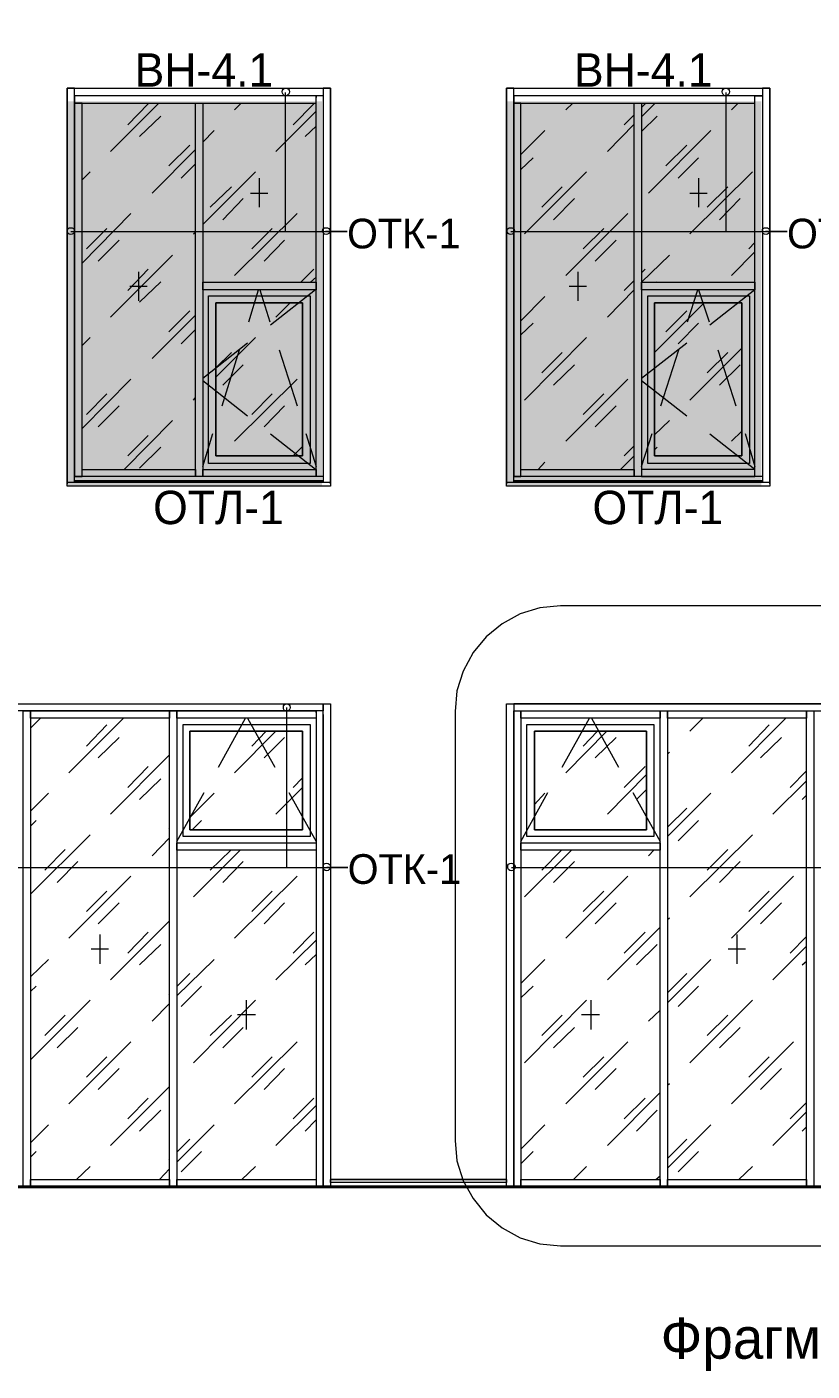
# Model space of a CAD drawing. Header units: millimetres. Extents: x 2294 to 908349, y -83289 to 219220.
# Drawn here: x 352290 to 357830, y 65771 to 75249 of the extents above; entities that cross this region are included whole.
import ezdxf

# ---------------------------------------------------------------- set-up
doc = ezdxf.new("R2010")
doc.units = ezdxf.units.MM
doc.layers.add('PDF _Геометрия', color=7, linetype='Continuous')
doc.layers.add('PDF _Текст', color=7, linetype='Continuous')

msp = doc.modelspace()

# ---------------------------------------------------------------- hatches: boundary and pattern name
at = {"transparency": 33554551}
h = msp.add_hatch(color=3, dxfattribs=at)
h.dxf.hatch_style = 1
h.paths.add_polyline_path([(352574.4, 74723), (354373.5, 74723), (354373.5, 72009.6), (352574.4, 72009.6)])
h = msp.add_hatch(color=3, dxfattribs=at)
h.dxf.hatch_style = 1
h.paths.add_polyline_path([(355673.9, 74723), (357472.9, 74723), (357472.9, 72009.6), (355673.9, 72009.6)])

# ---------------------------------------------------------------- linework, layer by layer
at = {"layer": 'PDF _Геометрия', "lineweight": 9}
for points in [[(317361.4, 81321.1), (317361.4, 67122.2), (337085.9, 67122.2), (337085.9, 70475.2), (345138.4, 70475.2), (345138.4, 67122.2), (346379.9, 67122.2), (346379.9, 70475.2), (354432.3, 70475.2), (354432.3, 67122.2), (355673.9, 67122.2), (355673.9, 70475.2), (366825.8, 70475.2), (366825.8, 67122.2), (367923, 67122.2), (367923, 81321.1), (367923, 67069.8)], [(352626.9, 72035.9), (352626.9, 72105.8), (352626.9, 73421.6), (352626.9, 72079.6), (352679.3, 72079.6), (352679.3, 73421.6), (352679.3, 74711.3), (352626.9, 74711.3), (352626.9, 73421.6), (352626.9, 74737.5), (352626.9, 74816.2), (352574.4, 74816.2), (352574.4, 74737.5), (352574.4, 73421.6), (352574.4, 72105.8), (352574.4, 72027.1), (352574.4, 74816.2), (354432.3, 74816.2), (354432.3, 72027.1), (354432.3, 72105.8), (354432.3, 73421.6), (354432.3, 74737.5), (354432.3, 74816.2), (354379.9, 74816.2), (354379.9, 74737.5), (354379.9, 73421.6), (354379.9, 72079.6), (354331.8, 72079.6), (354331.8, 73421.6), (354331.8, 74737.5)], [(354113.2, 74785.6), (354113.2, 73806.3), (354550.4, 73806.3), (354397.4, 73806.3)], [(355726.3, 72035.9), (355726.3, 72105.8), (355726.3, 73421.6), (355726.3, 72079.6), (355774.4, 72079.6), (355774.4, 73421.6), (355774.4, 74711.3), (355726.3, 74711.3), (355726.3, 73421.6), (355726.3, 74737.5), (355726.3, 74816.2), (355673.9, 74816.2), (355673.9, 74737.5), (355673.9, 73421.6), (355673.9, 72105.8), (355673.9, 72027.1), (355673.9, 74816.2), (357531.8, 74816.2), (357531.8, 72027.1), (357531.8, 72105.8), (357531.8, 73421.6), (357531.8, 74737.5), (357531.8, 74816.2), (357479.3, 74816.2), (357479.3, 74737.5), (357479.3, 73421.6), (357479.3, 72105.8), (357479.3, 72035.9)], [(357221.4, 74785.6), (357221.4, 73806.3), (357654.2, 73806.3), (357501.2, 73806.3)], [(352880.4, 74370.3), (353221.4, 74711.3)], [(353002.8, 74558.3), (353147.1, 74706.9)], [(353754.7, 74663.2), (353802.8, 74711.3)], [(354170, 74558.3), (354314.3, 74706.9)], [(354331.8, 74763.7), (354331.8, 74750.6)], [(354379.9, 74737.5), (354379.9, 73421.6), (354379.9, 72105.8), (354379.9, 72035.9)], [(356093.5, 74663.2), (356141.6, 74711.3)], [(357426.9, 72127.7), (356626.9, 72127.7), (356626.9, 72079.6), (357426.9, 72079.6), (357426.9, 73421.6), (357426.9, 74737.5), (357426.9, 74763.7), (357479.3, 74763.7), (357479.3, 74737.5), (357479.3, 73421.6), (357479.3, 72079.6), (357426.9, 72079.6), (357426.9, 72127.7), (357107.7, 72376.8)], [(356626.9, 74615.1), (356723, 74711.3)], [(356626.9, 74680.7), (356653.1, 74706.9)], [(357260.7, 74663.2), (357308.8, 74711.3)], [(353085.9, 74475.2), (353234.5, 74619.5)], [(354047.6, 74370.3), (354331.8, 74654.4)], [(356504.5, 74558.3), (356574.4, 74628.2)], [(356626.9, 74510.2), (356736.2, 74619.5)], [(353531.8, 74435.9), (353610.5, 74518.9)], [(354253.1, 74475.2), (354331.8, 74549.5)], [(355774.4, 74348.4), (355944.9, 74518.9)], [(356386.4, 74370.3), (356574.4, 74562.6)], [(356675, 74077.4), (357116.5, 74518.9)], [(353291.4, 74269.7), (353440, 74414)], [(356797.4, 74269.7), (356946, 74414)], [(353173.3, 74077.4), (353479.3, 74383.4)], [(355774.4, 74243.5), (355861.8, 74326.6)], [(356884.8, 74182.3), (357029.1, 74326.6)], [(352679.3, 74169.2), (352736.2, 74226)], [(353378.8, 74182.3), (353479.3, 74282.8)], [(353531.8, 73854.4), (353903.4, 74226)], [(355800.6, 73788.9), (356237.8, 74226)], [(356967.9, 73788.9), (357409.4, 74226)], [(353584.3, 73976.8), (353732.9, 74121.1)], [(353929.6, 74182.3), (353929.6, 73976.8)], [(355923, 73976.8), (356067.3, 74121.1)], [(357029.1, 74182.3), (357029.1, 73976.8)], [(357090.3, 73976.8), (357234.5, 74121.1)], [(353671.7, 73889.4), (353815.9, 74038)], [(353868.4, 74077.4), (353990.8, 74077.4)], [(356006.1, 73889.4), (356154.7, 74038)], [(356967.9, 74077.4), (357090.3, 74077.4)], [(357177.7, 73889.4), (357322, 74038)], [(352679.3, 73583.4), (353024.7, 73933.1)], [(353754.7, 73496), (354196.3, 73933.1)], [(356093.5, 73496), (356530.7, 73933.1)], [(352600.7, 73806.3), (354550.4, 73806.3)], [(352709.9, 73683.9), (352854.2, 73828.2)], [(352793, 73596.5), (352941.6, 73745.1)], [(353466.2, 73788.9), (353479.3, 73802)], [(353877.1, 73683.9), (354021.4, 73828.2)], [(353964.6, 73596.5), (354108.8, 73745.1)], [(355704.5, 73806.3), (357654.2, 73806.3)], [(356215.9, 73683.9), (356360.2, 73828.2)], [(356299, 73596.5), (356447.6, 73745.1)], [(357260.7, 73496), (357426.9, 73662.1)], [(357383.2, 73683.9), (357426.9, 73727.7)], [(352880.4, 73203.1), (353317.6, 73640.2)], [(356626.9, 73447.9), (356823.6, 73640.2)], [(353002.8, 73391), (353147.1, 73539.7)], [(353077.2, 73522.2), (353077.2, 73316.7)], [(354222.5, 73447.9), (354314.3, 73539.7)], [(354292.4, 73447.9), (354331.8, 73482.9)], [(356176.6, 73522.2), (356176.6, 73316.7)], [(356504.5, 73391), (356574.4, 73461)], [(356626.9, 73513.5), (356653.1, 73539.7)], [(353015.9, 73421.6), (353138.4, 73421.6)], [(353085.9, 73308), (353234.5, 73452.3)], [(353855.3, 73168.1), (353925.2, 73395.4)], [(353934, 73395.4), (354003.9, 73168.1)], [(354327.4, 73395.4), (354008.3, 73146.2)], [(356115.4, 73421.6), (356237.8, 73421.6)], [(356386.4, 73203.1), (356574.4, 73395.4)], [(356731.8, 73447.9), (356736.2, 73452.3)], [(356950.4, 73168.1), (357024.7, 73395.4)], [(357029.1, 73395.4), (357103.4, 73168.1)], [(357426.9, 73395.4), (357107.7, 73146.2)], [(354047.6, 73203.1), (354148.2, 73303.6)], [(355774.4, 73176.8), (355944.9, 73347.3)], [(356718.7, 72953.9), (357068.4, 73303.6)], [(353173.3, 72910.2), (353479.3, 73216.2)], [(353291.4, 73098.2), (353440, 73246.8)], [(356797.4, 73098.2), (356946, 73246.8)], [(353378.8, 73015.1), (353479.3, 73115.6)], [(355774.4, 73076.3), (355861.8, 73159.4)], [(356884.8, 73015.1), (357029.1, 73159.4)], [(352679.3, 73002), (352736.2, 73058.8)], [(353846.5, 73019.5), (353531.8, 72770.3)], [(353623.6, 72779), (353903.4, 73058.8)], [(355800.6, 72617.3), (356237.8, 73058.8)], [(356946, 73019.5), (356626.9, 72770.3)], [(356967.9, 72617.3), (357335.1, 72984.5)], [(353623.6, 72844.6), (353732.9, 72953.9)], [(353667.3, 72577.9), (353789.7, 72971.4)], [(354069.5, 72971.4), (354196.3, 72577.9)], [(355923, 72809.6), (356067.3, 72953.9)], [(356762.4, 72577.9), (356889.2, 72971.4)], [(357090.3, 72809.6), (357234.5, 72953.9)], [(357164.6, 72971.4), (357291.3, 72577.9)], [(353671.7, 72722.2), (353815.9, 72866.5)], [(356006.1, 72722.2), (356154.7, 72866.5)], [(357177.7, 72722.2), (357322, 72866.5)], [(352679.3, 72416.2), (353024.7, 72765.9)], [(353846.5, 72503.6), (353531.8, 72752.8)], [(353754.7, 72328.8), (354196.3, 72765.9)], [(356093.5, 72328.8), (356530.7, 72765.9)], [(356946, 72503.6), (356626.9, 72752.8)], [(352709.9, 72516.7), (352854.2, 72661)], [(353466.2, 72617.3), (353479.3, 72634.8)], [(353877.1, 72516.7), (354021.4, 72661)], [(356215.9, 72516.7), (356360.2, 72661)], [(352793, 72429.3), (352941.6, 72577.9)], [(353964.6, 72429.3), (354108.8, 72577.9)], [(356299, 72429.3), (356447.6, 72577.9)], [(352976.6, 72127.7), (353317.6, 72473)], [(356718.7, 72372.5), (356823.6, 72473)], [(353002.8, 72223.8), (353147.1, 72368.1)], [(353531.8, 72149.5), (353601.7, 72381.2)], [(354327.4, 72127.7), (354008.3, 72376.8)], [(354257.5, 72381.2), (354331.8, 72149.5)], [(356626.9, 72149.5), (356701.2, 72381.2)], [(357260.7, 72328.8), (357335.1, 72398.7)], [(357356.9, 72381.2), (357426.9, 72149.5)], [(353085.9, 72136.4), (353234.5, 72285)], [(354170, 72223.8), (354235.6, 72289.4)], [(354235.6, 72223.8), (354235.6, 72223.8)], [(356478.2, 72127.7), (356574.4, 72223.8)], [(356504.5, 72223.8), (356574.4, 72293.8)], [(356718.7, 72267.6), (356736.2, 72285)], [(355896.8, 72127.7), (355944.9, 72180.1)], [(354432.3, 72040.2), (354432.3, 72035.9), (352574.4, 72035.9), (352574.4, 72040.2)], [(354432.3, 72035.9), (354432.3, 72009.6), (352574.4, 72009.6), (352574.4, 72035.9)], [(354379.9, 72079.6), (352626.9, 72079.6)], [(354379.9, 72049), (352626.9, 72049), (354379.9, 72049)], [(354379.9, 72049), (352626.9, 72049)], [(357531.8, 72040.2), (357531.8, 72035.9), (355673.9, 72035.9), (355673.9, 72040.2)], [(357531.8, 72035.9), (357531.8, 72009.6), (355673.9, 72009.6), (355673.9, 72035.9)], [(357479.3, 72079.6), (355726.3, 72079.6)], [(357479.3, 72049), (355726.3, 72049), (357479.3, 72049)], [(357479.3, 72049), (355726.3, 72049)], [(352574.4, 72014), (352574.4, 72018.4)], [(354432.3, 72018.4), (354432.3, 72014)], [(355673.9, 72014), (355673.9, 72018.4)], [(357531.8, 72018.4), (357531.8, 72014)], [(373899, 70422.7), (373885.8, 70567), (373842.1, 70706.9), (373772.2, 70838), (373680.4, 70947.3), (373566.7, 71039.1), (373439.9, 71109.1), (373300.1, 71152.8), (373155.8, 71165.9), (356054.2, 71165.9), (355909.9, 71152.8), (355770, 71109.1), (355643.3, 71039.1), (355529.6, 70947.3), (355437.8, 70838), (355367.9, 70706.9), (355324.1, 70567), (355311, 70422.7), (355311, 67388.9)], [(354331.8, 70414), (354331.8, 70427.1), (354331.8, 70374.7), (353348.2, 70374.7), (353348.2, 70427.1), (354331.8, 70427.1)], [(354122, 70449), (354122, 69321.1), (354554.7, 69321.1), (354406.1, 69321.1)], [(354379.9, 70400.9), (354379.9, 69469.7), (354379.9, 70400.9), (354379.9, 70475.2), (354432.3, 70475.2), (354432.3, 70400.9), (354432.3, 69469.7), (354432.3, 67069.8), (354379.9, 67069.8), (354379.9, 69469.7), (354379.9, 67069.8)], [(358847.6, 70475.2), (357815.9, 70475.2), (356784.2, 70475.2), (355748.2, 70475.2), (355726.3, 70475.2), (355726.3, 70427.1), (355774.4, 70427.1), (355774.4, 69469.7), (355774.4, 67069.8)], [(355726.3, 67069.8), (355726.3, 69469.7), (355726.3, 70427.1), (355748.2, 70427.1), (356784.2, 70427.1), (357815.9, 70427.1), (358847.6, 70427.1)], [(352316.5, 70304.7), (352386.4, 70374.7)], [(352587.5, 69990), (352972.2, 70374.7)], [(353641.1, 70029.3), (353833.4, 70374.7)], [(353846.5, 70374.7), (354038.9, 70029.3)], [(354331.8, 70400.9), (354331.8, 69469.7), (354331.8, 67069.8)], [(356067.3, 70029.3), (356259.7, 70374.7)], [(356272.8, 70374.7), (356465.1, 70029.3)], [(356967.9, 70282.9), (357059.7, 70374.7)], [(357260.7, 69990), (357645.4, 70374.7)], [(352709.9, 70177.9), (352854.2, 70326.6)], [(352793, 70094.9), (352941.6, 70239.1)], [(353754.7, 69990), (354047.6, 70282.9)], [(353877.1, 70177.9), (353977.7, 70282.9)], [(353964.6, 70094.9), (354108.8, 70239.1)], [(356093.5, 69990), (356382.1, 70282.9)], [(356215.9, 70177.9), (356316.5, 70282.9)], [(356299, 70094.9), (356447.6, 70239.1)], [(357383.2, 70177.9), (357527.4, 70326.6)], [(357466.2, 70094.9), (357614.8, 70239.1)], [(352880.4, 69697.1), (353295.7, 70116.7)], [(356810.5, 70121.1), (356823.6, 70134.2)], [(353002.8, 69885), (353147.1, 70033.7)], [(354170, 69885), (354235.6, 69955)], [(356386.4, 69697.1), (356661.8, 69976.8)], [(356504.5, 69885), (356653.1, 70033.7)], [(357676, 69885), (357789.7, 70003.1)], [(353085.9, 69802), (353234.5, 69946.2)], [(354047.6, 69697.1), (354235.6, 69885)], [(356591.9, 69802), (356661.8, 69871.9)], [(357553.6, 69697.1), (357789.7, 69933.1)], [(352316.5, 69718.9), (352443.3, 69845.7)], [(353348.2, 69504.7), (353540.5, 69850.1)], [(353440, 69675.2), (353610.5, 69845.7)], [(354139.4, 69850.1), (354331.8, 69504.7)], [(355774.4, 69504.7), (355966.8, 69850.1)], [(355870.6, 69767), (355944.9, 69845.7)], [(356565.7, 69850.1), (356758, 69504.7)], [(356810.5, 69539.7), (357116.5, 69845.7)], [(357759.1, 69802), (357789.7, 69832.6)], [(356810.5, 69605.3), (356946, 69740.8)], [(352316.5, 69614), (352355.8, 69653.4)], [(353291.4, 69596.5), (353295.7, 69600.9)], [(353457.5, 69587.8), (353523.1, 69653.4)], [(356884.8, 69509.1), (357029.1, 69653.4)], [(352316.5, 69133.1), (352736.2, 69552.8)], [(353173.3, 69404.2), (353295.7, 69530.9)], [(356967.9, 69115.6), (357409.4, 69552.8)], [(352417, 69303.6), (352561.3, 69447.9)], [(353466.2, 69115.6), (353794.1, 69443.5)], [(353584.3, 69303.6), (353728.5, 69443.5)], [(355800.6, 69115.6), (356132.9, 69443.5)], [(355923, 69303.6), (356062.9, 69443.5)], [(356675, 69404.2), (356714.3, 69443.5)], [(357090.3, 69303.6), (357234.5, 69447.9)], [(346401.8, 69321.1), (354554.7, 69321.1)], [(352504.5, 69216.2), (352648.7, 69364.8)], [(353671.7, 69216.2), (353815.9, 69364.8)], [(355708.8, 69321.1), (366948.2, 69321.1)], [(356006.1, 69216.2), (356154.7, 69364.8)], [(357177.7, 69216.2), (357322, 69364.8)], [(352587.5, 68822.8), (353024.7, 69259.9)], [(353754.7, 68822.8), (354196.3, 69259.9)], [(356093.5, 68822.8), (356530.7, 69259.9)], [(357260.7, 68822.8), (357697.9, 69259.9)], [(352709.9, 69010.7), (352854.2, 69155)], [(353877.1, 69010.7), (354021.4, 69155)], [(356215.9, 69010.7), (356360.2, 69155)], [(357383.2, 69010.7), (357527.4, 69155)], [(352793, 68923.3), (352941.6, 69071.9)], [(353964.6, 68923.3), (354108.8, 69071.9)], [(356299, 68923.3), (356447.6, 69071.9)], [(357466.2, 68923.3), (357614.8, 69071.9)], [(352880.4, 68529.9), (353295.7, 68945.2)], [(356810.5, 68953.9), (356823.6, 68967)], [(352806.1, 68849), (352806.1, 68643.5)], [(353002.8, 68717.8), (353147.1, 68866.5)], [(354170, 68717.8), (354314.3, 68866.5)], [(356386.4, 68529.9), (356758, 68901.4)], [(356504.5, 68717.8), (356653.1, 68866.5)], [(357300.1, 68849), (357300.1, 68643.5)], [(357676, 68717.8), (357789.7, 68835.9)], [(352744.9, 68748.4), (352867.3, 68748.4)], [(353085.9, 68634.8), (353234.5, 68779)], [(354047.6, 68529.9), (354331.8, 68809.6)], [(356591.9, 68634.8), (356736.2, 68779)], [(357238.9, 68748.4), (357361.3, 68748.4)], [(357553.6, 68529.9), (357789.7, 68765.9)], [(352316.5, 68551.7), (352443.3, 68674.1)], [(353348.2, 68416.2), (353610.5, 68674.1)], [(354253.1, 68634.8), (354331.8, 68709.1)], [(355774.4, 68503.6), (355944.9, 68674.1)], [(356810.5, 68368.1), (357116.5, 68674.1)], [(357759.1, 68634.8), (357789.7, 68661)], [(353348.2, 68481.8), (353440, 68573.6)], [(356810.5, 68438.1), (356946, 68573.6)], [(352316.5, 68446.8), (352355.8, 68486.1)], [(353378.8, 68341.9), (353523.1, 68486.1)], [(355774.4, 68403.1), (355861.8, 68486.1)], [(356884.8, 68341.9), (357029.1, 68486.1)], [(352316.5, 67965.9), (352736.2, 68385.6)], [(353173.3, 68237), (353295.7, 68363.7)], [(353291.4, 68424.9), (353295.7, 68429.3)], [(353466.2, 67944.1), (353903.4, 68385.6)], [(353837.8, 68385.6), (353837.8, 68180.1)], [(355800.6, 67944.1), (356237.8, 68385.6)], [(356268.4, 68385.6), (356268.4, 68180.1)], [(356967.9, 67944.1), (357409.4, 68385.6)], [(352417, 68136.4), (352561.3, 68280.7)], [(353584.3, 68136.4), (353732.9, 68280.7)], [(353776.6, 68285), (353903.4, 68285)], [(355923, 68136.4), (356067.3, 68280.7)], [(356202.8, 68285), (356329.6, 68285)], [(356675, 68237), (356758, 68315.7)], [(357090.3, 68136.4), (357234.5, 68280.7)], [(352504.5, 68049), (352648.7, 68193.2)], [(353671.7, 68049), (353815.9, 68193.2)], [(356006.1, 68049), (356154.7, 68193.2)], [(357177.7, 68049), (357322, 68193.2)], [(352587.5, 67655.5), (353024.7, 68092.7)], [(353754.7, 67655.5), (354196.3, 68092.7)], [(356093.5, 67655.5), (356530.7, 68092.7)], [(357260.7, 67655.5), (357697.9, 68092.7)], [(352709.9, 67843.5), (352854.2, 67987.8)], [(353877.1, 67843.5), (354021.4, 67987.8)], [(356215.9, 67843.5), (356360.2, 67987.8)], [(357383.2, 67843.5), (357527.4, 67987.8)], [(352793, 67756.1), (352941.6, 67904.7)], [(353964.6, 67756.1), (354108.8, 67904.7)], [(356299, 67756.1), (356447.6, 67904.7)], [(357466.2, 67756.1), (357614.8, 67904.7)], [(352880.4, 67362.6), (353295.7, 67777.9)], [(356810.5, 67786.7), (356823.6, 67799.8)], [(353002.8, 67550.6), (353147.1, 67694.9)], [(354170, 67550.6), (354314.3, 67694.9)], [(356386.4, 67362.6), (356758, 67734.2)], [(356504.5, 67550.6), (356653.1, 67694.9)], [(353085.9, 67463.2), (353234.5, 67611.8)], [(354047.6, 67362.6), (354331.8, 67642.4)], [(356591.9, 67463.2), (356736.2, 67611.8)], [(357553.6, 67362.6), (357789.7, 67598.7)], [(357676, 67550.6), (357789.7, 67664.3)], [(352316.5, 67380.1), (352443.3, 67506.9)], [(353348.2, 67244.6), (353610.5, 67506.9)], [(354253.1, 67463.2), (354331.8, 67541.9)], [(355774.4, 67336.4), (355944.9, 67506.9)], [(356810.5, 67200.9), (357116.5, 67506.9)], [(357759.1, 67463.2), (357789.7, 67493.8)], [(353348.2, 67314.6), (353440, 67406.4)], [(355311, 67397.6), (355324.1, 67253.4), (355367.9, 67113.5), (355437.8, 66986.7), (355529.6, 66873), (355643.3, 66781.2), (355770, 66711.3), (355909.9, 66667.6), (356054.2, 66654.5), (373155.8, 66654.5), (373300.1, 66667.6), (373439.9, 66711.3), (373566.7, 66781.2), (373680.4, 66873), (373772.2, 66986.7), (373842.1, 67113.5), (373885.8, 67253.4), (373899, 67397.6)], [(356810.5, 67270.8), (356946, 67406.4)], [(352316.5, 67279.6), (352355.8, 67318.9)], [(353378.8, 67174.7), (353523.1, 67318.9)], [(355774.4, 67231.5), (355861.8, 67318.9)], [(356884.8, 67174.7), (357029.1, 67318.9)], [(352640, 67122.2), (352736.2, 67214)], [(353291.4, 67257.7), (353295.7, 67262.1)], [(353807.2, 67122.2), (353903.4, 67214)], [(356146, 67122.2), (356237.8, 67214)], [(357313.2, 67122.2), (357409.4, 67214)], [(353225.8, 67122.2), (353295.7, 67196.5)], [(356727.4, 67122.2), (356758, 67148.4)]]:
    msp.add_lwpolyline(points, dxfattribs=at)
for points in [[(353505.6, 74763.7), (352626.9, 74763.7), (352626.9, 74711.3), (353505.6, 74711.3), (354331.8, 74711.3), (354331.8, 74763.7), (353505.6, 74763.7), (352653.1, 74763.7), (352626.9, 74763.7), (352626.9, 74816.2), (352653.1, 74816.2), (353505.6, 74816.2), (354358, 74816.2), (354379.9, 74816.2), (354379.9, 74763.7), (354358, 74763.7)], [(356600.6, 74763.7), (355726.3, 74763.7), (355726.3, 74711.3), (356600.6, 74711.3), (357426.9, 74711.3), (357426.9, 74763.7), (356600.6, 74763.7), (355748.2, 74763.7), (355726.3, 74763.7), (355726.3, 74816.2), (355748.2, 74816.2), (356600.6, 74816.2), (357453.1, 74816.2), (357479.3, 74816.2), (357479.3, 74763.7), (357453.1, 74763.7)], [(353531.8, 72079.6), (353479.3, 72079.6), (352679.3, 72079.6), (352679.3, 72127.7), (353479.3, 72127.7), (353479.3, 72079.6), (353479.3, 73421.6), (353479.3, 74711.3), (353531.8, 74711.3), (353531.8, 73421.6)], [(356626.9, 72079.6), (356574.4, 72079.6), (355774.4, 72079.6), (355774.4, 72127.7), (356574.4, 72127.7), (356574.4, 72079.6), (356574.4, 73421.6), (356574.4, 74711.3), (356626.9, 74711.3), (356626.9, 73421.6)], [(354331.8, 73395.4), (353531.8, 73395.4), (353531.8, 73447.9), (354331.8, 73447.9)], [(357426.9, 73395.4), (356626.9, 73395.4), (356626.9, 73447.9), (357426.9, 73447.9)], [(353571.1, 73351.7), (354288.1, 73351.7), (354288.1, 72171.4), (353571.1, 72171.4)], [(354288.1, 73351.7), (354288.1, 72171.4), (353571.1, 72171.4), (353571.1, 73351.7)], [(354235.6, 73303.6), (353623.6, 73303.6), (353623.6, 72223.8), (354235.6, 72223.8)], [(353623.6, 72223.8), (353623.6, 73303.6), (354235.6, 73303.6), (354235.6, 72223.8)], [(356670.6, 73351.7), (357387.5, 73351.7), (357387.5, 72171.4), (356670.6, 72171.4)], [(357387.5, 73351.7), (357387.5, 72171.4), (356670.6, 72171.4), (356670.6, 73351.7)], [(357335.1, 73303.6), (356718.7, 73303.6), (356718.7, 72223.8), (357335.1, 72223.8)], [(356718.7, 72223.8), (356718.7, 73303.6), (357335.1, 73303.6), (357335.1, 72223.8)], [(354331.8, 72079.6), (353531.8, 72079.6), (353531.8, 72127.7), (354331.8, 72127.7)], [(354379.9, 70427.1), (354358, 70427.1), (353322, 70427.1), (352290.3, 70427.1), (351258.6, 70427.1), (350226.9, 70427.1), (349190.8, 70427.1), (348159.1, 70427.1), (347127.4, 70427.1), (346454.2, 70427.1), (346432.4, 70427.1), (346432.4, 70475.2), (346454.2, 70475.2), (347127.4, 70475.2), (348159.1, 70475.2), (349190.8, 70475.2), (350226.9, 70475.2), (351258.6, 70475.2), (352290.3, 70475.2), (353322, 70475.2), (354358, 70475.2), (354379.9, 70475.2)], [(352264, 70400.9), (352264, 70427.1), (352316.5, 70427.1), (352316.5, 70400.9), (352316.5, 69469.7), (352316.5, 67069.8), (352264, 67069.8), (352264, 69469.7)], [(353295.7, 70374.7), (352316.5, 70374.7), (352316.5, 70427.1), (353295.7, 70427.1)], [(353295.7, 70400.9), (353295.7, 70427.1), (353348.2, 70427.1), (353348.2, 70400.9), (353348.2, 69469.7), (353348.2, 67069.8), (353295.7, 67069.8), (353295.7, 69469.7)], [(355726.3, 67069.8), (355673.9, 67069.8), (355673.9, 69469.7), (355673.9, 70400.9), (355673.9, 70475.2), (355726.3, 70475.2), (355726.3, 70400.9), (355726.3, 69469.7)], [(356758, 70374.7), (355774.4, 70374.7), (355774.4, 70427.1), (356758, 70427.1)], [(356758, 69469.7), (356758, 70427.1), (356810.5, 70427.1), (356810.5, 69469.7), (356810.5, 67069.8), (356758, 67069.8)], [(357789.7, 70374.7), (356810.5, 70374.7), (356810.5, 70427.1), (357789.7, 70427.1)], [(357789.7, 69469.7), (357789.7, 70427.1), (357842.2, 70427.1), (357842.2, 69469.7), (357842.2, 67069.8), (357789.7, 67069.8)], [(353391.9, 70330.9), (354288.1, 70330.9), (354288.1, 69539.7), (353391.9, 69539.7)], [(354288.1, 70330.9), (354288.1, 69539.7), (353391.9, 69539.7), (353391.9, 70330.9)], [(355818.1, 70330.9), (356714.3, 70330.9), (356714.3, 69539.7), (355818.1, 69539.7)], [(356714.3, 70330.9), (356714.3, 69539.7), (355818.1, 69539.7), (355818.1, 70330.9)], [(354235.6, 70282.9), (353440, 70282.9), (353440, 69587.8), (354235.6, 69587.8)], [(353440, 69587.8), (353440, 70282.9), (354235.6, 70282.9), (354235.6, 69587.8)], [(356661.8, 70282.9), (355870.6, 70282.9), (355870.6, 69587.8), (356661.8, 69587.8)], [(355870.6, 69587.8), (355870.6, 70282.9), (356661.8, 70282.9), (356661.8, 69587.8)], [(354331.8, 69443.5), (353348.2, 69443.5), (353348.2, 69496), (354331.8, 69496)], [(356758, 69443.5), (355774.4, 69443.5), (355774.4, 69496), (356758, 69496)], [(352316.5, 67122.2), (353295.7, 67122.2), (353295.7, 67069.8), (352316.5, 67069.8)], [(353348.2, 67122.2), (354331.8, 67122.2), (354331.8, 67069.8), (353348.2, 67069.8)], [(354432.3, 67122.2), (355673.9, 67122.2)], [(355673.9, 67100.4), (354432.3, 67100.4), (354432.3, 67122.2), (355673.9, 67122.2)], [(355774.4, 67122.2), (356758, 67122.2), (356758, 67069.8), (355774.4, 67069.8)], [(356810.5, 67122.2), (357789.7, 67122.2), (357789.7, 67069.8), (356810.5, 67069.8)]]:
    msp.add_lwpolyline(points, close=True, dxfattribs=at)
at = {"layer": 'PDF _Геометрия', "lineweight": 40}
msp.add_lwpolyline([(412198.3, 67069.8), (316919.9, 67069.8)], dxfattribs=at)
at = {"layer": 'PDF _Геометрия', "lineweight": 9}
for points in [[(354091.4, 74790), (354091.4, 74807.4), (354100.1, 74816.2), (354117.6, 74816.2)], [(354091.4, 74790), (354091.4, 74807.4), (354100.1, 74816.2), (354117.6, 74816.2)], [(354117.6, 74763.7), (354100.1, 74763.7), (354091.4, 74776.8), (354091.4, 74790)], [(354117.6, 74763.7), (354100.1, 74763.7), (354091.4, 74776.8), (354091.4, 74790)], [(354117.6, 74816.2), (354130.7, 74816.2), (354143.8, 74807.4), (354143.8, 74790)], [(354117.6, 74816.2), (354130.7, 74816.2), (354143.8, 74807.4), (354143.8, 74790)], [(354143.8, 74790), (354143.8, 74776.8), (354130.7, 74763.7), (354117.6, 74763.7)], [(354143.8, 74790), (354143.8, 74776.8), (354130.7, 74763.7), (354117.6, 74763.7)], [(357195.2, 74790), (357195.2, 74807.4), (357203.9, 74816.2), (357221.4, 74816.2)], [(357195.2, 74790), (357195.2, 74807.4), (357203.9, 74816.2), (357221.4, 74816.2)], [(357221.4, 74763.7), (357203.9, 74763.7), (357195.2, 74776.8), (357195.2, 74790)], [(357221.4, 74763.7), (357203.9, 74763.7), (357195.2, 74776.8), (357195.2, 74790)], [(357221.4, 74816.2), (357234.5, 74816.2), (357247.6, 74807.4), (357247.6, 74790)], [(357221.4, 74816.2), (357234.5, 74816.2), (357247.6, 74807.4), (357247.6, 74790)], [(357247.6, 74790), (357247.6, 74776.8), (357234.5, 74763.7), (357221.4, 74763.7)], [(357247.6, 74790), (357247.6, 74776.8), (357234.5, 74763.7), (357221.4, 74763.7)], [(352574.4, 73810.7), (352574.4, 73823.8), (352583.2, 73832.6), (352600.7, 73832.6)], [(352574.4, 73810.7), (352574.4, 73823.8), (352583.2, 73832.6), (352600.7, 73832.6)], [(352600.7, 73784.5), (352583.2, 73784.5), (352574.4, 73797.6), (352574.4, 73810.7)], [(352600.7, 73784.5), (352583.2, 73784.5), (352574.4, 73797.6), (352574.4, 73810.7)], [(352600.7, 73832.6), (352613.8, 73832.6), (352626.9, 73823.8), (352626.9, 73810.7)], [(352600.7, 73832.6), (352613.8, 73832.6), (352626.9, 73823.8), (352626.9, 73810.7)], [(352626.9, 73810.7), (352626.9, 73797.6), (352613.8, 73784.5), (352600.7, 73784.5)], [(352626.9, 73810.7), (352626.9, 73797.6), (352613.8, 73784.5), (352600.7, 73784.5)], [(354375.5, 73810.7), (354375.5, 73823.8), (354384.3, 73832.6), (354401.7, 73832.6)], [(354375.5, 73810.7), (354375.5, 73823.8), (354384.3, 73832.6), (354401.7, 73832.6)], [(354401.7, 73784.5), (354384.3, 73784.5), (354375.5, 73797.6), (354375.5, 73810.7)], [(354401.7, 73784.5), (354384.3, 73784.5), (354375.5, 73797.6), (354375.5, 73810.7)], [(354401.7, 73832.6), (354414.9, 73832.6), (354428, 73823.8), (354428, 73810.7)], [(354401.7, 73832.6), (354414.9, 73832.6), (354428, 73823.8), (354428, 73810.7)], [(354428, 73810.7), (354428, 73797.6), (354414.9, 73784.5), (354401.7, 73784.5)], [(354428, 73810.7), (354428, 73797.6), (354414.9, 73784.5), (354401.7, 73784.5)], [(355678.2, 73810.7), (355678.2, 73823.8), (355687, 73832.6), (355704.5, 73832.6)], [(355678.2, 73810.7), (355678.2, 73823.8), (355687, 73832.6), (355704.5, 73832.6)], [(355704.5, 73784.5), (355687, 73784.5), (355678.2, 73797.6), (355678.2, 73810.7)], [(355704.5, 73784.5), (355687, 73784.5), (355678.2, 73797.6), (355678.2, 73810.7)], [(355704.5, 73832.6), (355717.6, 73832.6), (355730.7, 73823.8), (355730.7, 73810.7)], [(355704.5, 73832.6), (355717.6, 73832.6), (355730.7, 73823.8), (355730.7, 73810.7)], [(355730.7, 73810.7), (355730.7, 73797.6), (355717.6, 73784.5), (355704.5, 73784.5)], [(355730.7, 73810.7), (355730.7, 73797.6), (355717.6, 73784.5), (355704.5, 73784.5)], [(357479.3, 73810.7), (357479.3, 73823.8), (357488.1, 73832.6), (357505.6, 73832.6)], [(357479.3, 73810.7), (357479.3, 73823.8), (357488.1, 73832.6), (357505.6, 73832.6)], [(357505.6, 73784.5), (357488.1, 73784.5), (357479.3, 73797.6), (357479.3, 73810.7)], [(357505.6, 73784.5), (357488.1, 73784.5), (357479.3, 73797.6), (357479.3, 73810.7)], [(357505.6, 73832.6), (357518.7, 73832.6), (357531.8, 73823.8), (357531.8, 73810.7)], [(357505.6, 73832.6), (357518.7, 73832.6), (357531.8, 73823.8), (357531.8, 73810.7)], [(357531.8, 73810.7), (357531.8, 73797.6), (357518.7, 73784.5), (357505.6, 73784.5)], [(357531.8, 73810.7), (357531.8, 73797.6), (357518.7, 73784.5), (357505.6, 73784.5)], [(354100.1, 70449), (354100.1, 70466.5), (354108.8, 70475.2), (354122, 70475.2)], [(354100.1, 70449), (354100.1, 70466.5), (354108.8, 70475.2), (354122, 70475.2)], [(354122, 70422.7), (354108.8, 70422.7), (354100.1, 70435.9), (354100.1, 70449)], [(354122, 70422.7), (354108.8, 70422.7), (354100.1, 70435.9), (354100.1, 70449)], [(354122, 70475.2), (354135.1, 70475.2), (354148.2, 70466.5), (354148.2, 70449)], [(354122, 70475.2), (354135.1, 70475.2), (354148.2, 70466.5), (354148.2, 70449)], [(354148.2, 70449), (354148.2, 70435.9), (354135.1, 70422.7), (354122, 70422.7)], [(354148.2, 70449), (354148.2, 70435.9), (354135.1, 70422.7), (354122, 70422.7)], [(354379.9, 69325.5), (354379.9, 69343), (354388.6, 69351.7), (354406.1, 69351.7)], [(354379.9, 69325.5), (354379.9, 69343), (354388.6, 69351.7), (354406.1, 69351.7)], [(354406.1, 69299.3), (354388.6, 69299.3), (354379.9, 69312.4), (354379.9, 69325.5)], [(354406.1, 69299.3), (354388.6, 69299.3), (354379.9, 69312.4), (354379.9, 69325.5)], [(354406.1, 69351.7), (354419.2, 69351.7), (354432.3, 69343), (354432.3, 69325.5)], [(354406.1, 69351.7), (354419.2, 69351.7), (354432.3, 69343), (354432.3, 69325.5)], [(354432.3, 69325.5), (354432.3, 69312.4), (354419.2, 69299.3), (354406.1, 69299.3)], [(354432.3, 69325.5), (354432.3, 69312.4), (354419.2, 69299.3), (354406.1, 69299.3)], [(355682.6, 69325.5), (355682.6, 69343), (355691.4, 69351.7), (355708.8, 69351.7)], [(355682.6, 69325.5), (355682.6, 69343), (355691.4, 69351.7), (355708.8, 69351.7)], [(355708.8, 69299.3), (355691.4, 69299.3), (355682.6, 69312.4), (355682.6, 69325.5)], [(355708.8, 69299.3), (355691.4, 69299.3), (355682.6, 69312.4), (355682.6, 69325.5)], [(355708.8, 69351.7), (355722, 69351.7), (355735.1, 69343), (355735.1, 69325.5)], [(355708.8, 69351.7), (355722, 69351.7), (355735.1, 69343), (355735.1, 69325.5)], [(355735.1, 69325.5), (355735.1, 69312.4), (355722, 69299.3), (355708.8, 69299.3)], [(355735.1, 69325.5), (355735.1, 69312.4), (355722, 69299.3), (355708.8, 69299.3)]]:
    msp.add_open_spline(points, degree=3, dxfattribs=at)

# ---------------------------------------------------------------- texts
at = {"layer": 'PDF _Текст', "attachment_point": 4, "style": ''}
for s, insert, char_height in [('ВН-4.1', (353049.9, 74944.8), 235.29), ('ВН-4.1', (356149.3, 74944.8), 235.29), ('ОТК-1', (354549.3, 73790.2), 209.3), ('ОТК-1', (357653.1, 73790.2), 209.3), ('ОТЛ-1', (353180.8, 71858.6), 235.29), ('ОТЛ-1', (356280.4, 71858.6), 235.29), ('ОТК-1', (354553.7, 69309.4), 209.3), ('Фрагмент №9 (см. лист 8)', (356761.3, 65959.1), 289.45)]:
    msp.add_mtext(s, dxfattribs=dict(at, insert=insert, char_height=char_height))

doc.saveas('drawing.dxf')
